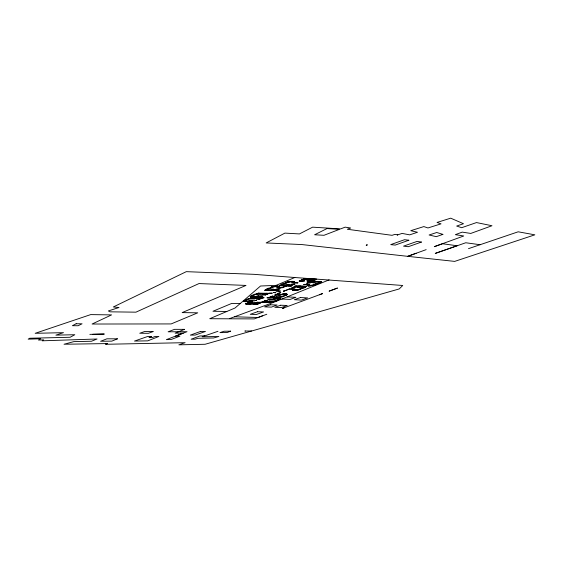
<?xml version="1.0" encoding="UTF-8"?>
<svg xmlns="http://www.w3.org/2000/svg" width="563" height="563" viewBox="0 0 563 563"><rect width="100%" height="100%" fill="white"/><g stroke="black" fill="none" stroke-linecap="round" stroke-linejoin="round"><path stroke-width="0.84" d="M280.43 298.819L279.178 299.643M250.049 296.673L252.386 295.645M307.081 285.152L307.398 285.68M275.736 292.5L275.701 292.563A4.018 0.837 -9.6 0 0 275.891 292.859L273.21 292.493M299.213 280.993L304.506 278.826L316.673 279.164M307.081 285.152C310.297 283.28 300.551 285.265 304.555 284.315M279.311 286.954L279.227 286.405L277.855 286.138M264.758 290.269L275.462 290.48L279.157 288.896L276.876 288.861L273.182 290.445M297.074 282.985L298.059 282.703L297.475 282.816M279.276 286.996C277.636 289.572 285.638 286.103 286.82 285.863L279.832 285.715M306.363 286.426L305.413 286.898M316.68 279.276L307.616 283.062L309.84 283.112L313.746 281.479M294.78 277.51L254.054 274.329L186.304 271.655L113.332 306.962L119.011 307.511L108.377 310.938L110.01 311.825L135.936 312.169L199.013 283.555L246.017 285.427L182.138 312.606L197.754 312.817L171.138 323.929L92.058 324.028L111.58 314.893L90.692 314.604L35.188 333.31L63.471 332.656L55.913 335.14L74.83 334.711L70.108 337.272L29.705 338.243L28.15 339.158L40.719 338.764L38.474 340.066L43.71 339.897L42.134 340.812L97.047 338.996L91.48 341.248L73.83 341.628L64.041 344.239L107.568 343.578L105.577 344.289L185.093 342.677L178.865 344.83L205.115 344.267L399.195 288.946L402.735 285.483L294.78 277.51L276.081 285.371L260.535 286.004L235.038 308.003L209.71 318.714L254.251 318.904L266.806 314.253M265.152 290.212L266.299 289.706L264.863 290.191M262.02 297.904L258.234 299.53L263.984 297.75M262.435 302L266.179 300.417L261.732 302.162M292.549 289.459C292.443 291.543 297.757 289.889 299.396 289.621M244.011 300.719L243.716 301.282L244.581 301.599M292.556 289.459L293.049 289.178L289.347 289.093L285.082 290.726M244.011 300.719L245.911 300.121M245.947 303.858L249.831 302.254L246.179 303.816M279.614 285.547L280.838 285.04M306.666 286.433L305.47 286.912M321.712 281.789L311.916 281.282M269.086 297.623L278.762 297.813L280.297 297.285M270.374 287.503L271.246 287.151M245.665 303.844L249.515 302.197M321.67 281.81L320.22 282.288L321.431 281.767L311.515 281.423M257.791 293.267L256.953 293.71M252.266 295.807L252.463 295.659M257.01 293.745L258.537 293.189L268.882 293.295L265.293 294.836L263.027 294.808L266.616 293.267M271.232 287.559L270.395 287.559M254.455 295.089L253.181 295.638A3.828 0.802 -9.2 0 1 252.597 295.378M257.537 293.745L256.256 294.301A1.956 0.415 -9.2 0 0 254.539 294.836M268.115 289.15L266.792 289.727A3.899 0.837 -9.4 0 1 266.215 289.431M250.444 298.291L251.935 297.757L262.154 297.82L258.663 299.305L256.425 299.291L259.916 297.799M285.779 283.013L286.243 282.809M247.966 299.586L246.728 300.121A3.758 0.774 -9.1 0 1 246.151 299.889M281.634 285.033L283.006 284.442M273.857 292.5L275.673 292.471M280.916 285.047L279.98 285.596L290.177 285.814L294.048 284.231L291.775 284.174L287.967 285.807L290.571 285.842M285.589 282.654L286.293 282.387M255.778 300.579L256.608 300.353L251.464 300.726M254.033 302.275L254.441 302.232M250.669 303.83L252.456 303.077L250.486 303.781L246.587 303.767L250.19 302.275L252.414 302.289L250.718 303.007L248.487 303M308.791 279.1L306.708 280.05L308.362 279.213L304.358 279.1L300.255 280.853L304.745 280.881C300.635 281.915 296.877 280.599 301.388 281.148L299.22 281.043M267.066 297.813L268.509 297.757M294.899 286.039L299.896 286.011M253.315 303.844L257.572 303.809M278.094 293.309L279.283 292.915A4.018 0.837 -9.6 0 0 280.824 292.633L275.406 294.956M283.421 291.057L284.998 290.656M307.124 281.092L309.2 280.212L307.56 281.043L311.494 281.141L315.618 279.41L311.177 279.375L311.789 279.185M255.321 303.788L257.017 303.07L259.212 303.077M313.232 279.361L311.255 280.198L313.492 280.254M298.657 286.166L294.871 287.763L292.647 287.721M257.509 303.795L261.126 302.31M261.422 302.317L257.748 303.858L261.563 302.317M316.047 279.361L311.789 281.148L316.307 279.311L304.344 278.995M315.59 284.589L315.498 284.294M262.14 302.141L258.15 303.872M268.657 299.382L268.98 299.242L267.819 299.6L268.875 299.361M264.483 302.099L267.939 300.656L265.75 300.642L262.302 302.085L271.866 302.204M282.886 296.004L284.174 295.462A3.716 0.76 -9.6 0 1 284.66 295.674M303.344 287.482L304.71 286.912A3.821 0.802 -9.9 0 1 305.174 287.137M285.145 295.272L284.871 295.448M300.135 289.03L300.586 288.84M284.948 295.462L286.018 295.279M276.088 300.353L277.341 299.833A3.645 0.732 -9.5 0 1 277.819 300.023M273.576 301.599L272.555 302.113M278.221 299.671L277.798 299.847L279.009 299.593A4.349 0.88 -9.5 0 0 278.671 298.418A4.349 0.88 -9.5 0 0 272.696 299.403L272.619 299.432M314.991 284.449L315.456 284.252M229.394 318.665L274.455 302.035L329.102 279.881M315.583 284.596L314.886 284.85M258.143 303.879L245.989 303.907M286.046 295.272L287.341 294.379L285.856 293.886M262.013 296.173L257.572 296.412M319.369 294.773L322.571 293.583L282.295 308.51L284.188 307.813M262.71 315.773L258.072 317.49L234.482 316.786M426.163 249.634L407.703 256.334L301.902 244.567L266.151 242.934L284.899 233.11L299.439 233.926L312.62 227.163L340.566 228.916L345.154 227.149L350.665 228.001L347.322 229.261L392.031 235.32L394.923 234.377L397.774 234.834L397.211 235.024L402.088 233.413L409.695 234.855L417.486 232.273L410.751 230.689L423.848 226.586L427.964 227.959L441.04 223.849L437.036 222.448L450.71 218.17L463.476 223.715L456.649 226.059L461.688 227.698L476.488 222.568L491.985 225.735L470.781 233.434L462.223 232.125L455.368 234.658L463.729 235.996L434.298 246.678L442.419 243.737L457.135 245.764L435.248 253.413L465.742 242.759L480.105 244.715M416.191 253.266L407.703 256.334L454.672 261.394L534.85 234.827L518.171 231.801L468.486 248.656M249.529 302.197L254.406 302.183M272.759 302.049L273.625 301.627M217.987 331.29L202.159 336.773L218.866 336.484L213.623 337.969L197.74 338.3L195.199 339.179L191.167 339.215L199.942 335.942L204.7 335.893M251.661 300.551L252.055 300.48M252.203 295.835L251.844 295.892M279.445 295.012L279.072 295.075M271.253 287.151L271.774 286.982M278.256 299.657L278.636 299.593M299.938 289.459L300.938 289.079L300.635 288.875M251.457 300.726L246.932 301.599M286.56 282.295L288.038 281.894M299.931 289.459L299.403 289.621M279.938 294.738L275.631 294.935M314.618 284.941L313.485 285.251M279.945 294.738L283.217 294.048M271.781 286.982L272.654 286.743M304.266 279.009L299.798 280.846L304.555 278.924M251.436 297.757L250.387 298.256M279.311 297.799L280.36 297.32M257.432 296.448L256.735 296.631M286.335 286.039L282.197 287.777L278.34 287.524M272.661 286.743L274.413 286.391M269.142 293.288L269.536 293.21M256.728 296.638L254.891 296.997M313.478 285.251L312.866 285.392M268.6 297.651L272.569 296.025L268.875 297.75L271.084 297.771L274.631 296.279L272.422 296.258M286.286 285.955L286.644 285.884M288.045 281.894L289.016 281.697M257.819 303.971L257.587 303.893M300.128 285.969L300.051 285.983M312.859 285.392L312.078 285.547M296.173 286.117L296.553 286.159M265.173 290.269L275.504 290.438L280.128 288.664C267.312 291.085 284.35 290.459 276.095 290.656M258.333 296.061L258.565 296.032A4.715 0.985 -9.2 0 1 252.048 297.187A4.715 0.985 -9.2 0 1 251.197 295.92L252.604 295.934A2.928 0.612 -9.2 0 0 253.132 296.722A2.928 0.612 -9.2 0 0 257.185 295.983L263.174 295.92L259.43 297.602L263.948 297.7M289.023 281.697L290.339 281.493M275.581 290.424L275.272 290.543M312.064 285.547L311.276 285.666M272.344 302.155L262.457 302.049M249.986 302.078L250.429 302.042M274.42 286.391L277.848 286.138M299.973 285.997L306.603 286.257M280.128 290.994L276.116 291.317M254.884 296.997L254.103 297.102M250.014 302.155L252.907 301.93L252.245 302.148M245.503 300.361L246.003 300.142M311.269 285.673L310.051 285.807M286.715 285.962C298.411 286.06 284.681 286.426 295.04 283.984L290.248 285.814M280.05 291.092L280.177 291.022M269.607 293.288L272.288 293.182L269.649 293.196L264.849 295.068L268.607 293.323M283.224 294.048L283.829 293.977M290.346 281.493L291.747 281.366M254.096 297.109L253.491 297.173M276.792 298.425L272.45 299.382L268.875 299.249M275.56 294.935L274.554 295.181L278.523 293.464L278.122 293.365M276.799 298.425L278.467 298.313M258.431 293.203L258.832 293.084M283.836 293.977L285.849 293.886M268.642 299.46L273.597 299.523A2.822 0.57 -9.5 0 1 277.51 298.812A2.822 0.57 -9.5 0 1 277.918 299.558L279.234 299.565A4.546 0.915 -9.5 0 0 278.579 298.362A4.546 0.915 -9.5 0 0 272.267 299.516M275.391 295.04L280.395 295.125A2.871 0.591 -9.6 0 1 284.385 294.393A2.871 0.591 -9.6 0 1 284.772 295.174L286.103 295.188A4.624 0.95 -9.6 0 0 285.49 293.935A4.624 0.95 -9.6 0 0 279.051 295.103M253.484 297.173L253.04 297.208M278.08 291.458L278.495 291.374A4.018 0.837 -9.6 0 1 280.057 291.092M246.925 301.599L246.362 301.641M283.998 291.402L283.653 291.444A4.018 0.837 -9.6 0 0 283.478 291.141L283.386 291.106M310.044 285.807L308.82 285.856M257.361 304.041L245.679 303.999M262.076 296.173L259.121 297.714L252.224 297.651M253.033 297.208L252.344 297.236M246.355 301.641L245.567 301.662M291.754 281.366L292.711 281.352M285.73 282.971L285.413 282.809M92.761 334.302L104.296 334.042L89.848 334.366M245.264 331.03L244.884 331.037L251.527 330.981M257.354 302.197L255.292 303.007L257.277 302.296L261.725 302.218M278.509 297.911L267.094 297.862M278.474 298.313L279.874 298.418M252.069 297.236L250.359 297.025M311.642 281.458L306.624 283.302L311.571 281.268L307.131 281.148M240.218 303.527L231.674 303.45L212.941 311.262L226.819 311.48M285.511 295.216L285.877 295.223A4.434 0.908 -9.6 0 0 285.575 293.992A4.434 0.908 -9.6 0 0 279.494 294.998M245.559 301.662L244.588 301.599M308.813 285.8A4.778 1.006 -10 0 1 308.376 284.428L309.72 284.463A2.963 0.626 -10 0 0 309.988 285.307A2.963 0.626 -10 0 0 314.105 284.561L315.442 284.589A4.778 1.006 -10 0 1 308.813 285.8L308.461 285.842M271.183 287.468L270.796 287.461A4.645 0.999 -9.5 0 1 277.102 286.236A4.645 0.999 -9.5 0 1 278.277 287.433M300.17 289.122L300.536 289.129A4.518 0.943 -9.8 0 1 294.4 290.304A4.518 0.943 -9.8 0 1 293.393 289.157M293.344 289.072L289.593 288.833L283.942 291.127M294.921 286.095L295.695 286.194L291.676 287.953L296.427 286.124L306.356 286.37M297.285 282.781C288.96 282.295 295.575 283.428 294.266 281.613M293.344 282.802L297.095 282.907M286.201 282.71L285.814 282.703A4.701 1.02 -9.7 0 1 292.211 281.458A4.701 1.02 -9.7 0 1 293.288 282.71M308.207 284.463L304.576 284.371M302.359 280.001L304.639 280.064L302.676 280.895L300.396 280.838M292.718 281.352L293.506 281.409M281.866 299.044L290.121 299.396L295.899 297.334L287.165 296.877M308.461 285.842L307.398 285.68M293.513 281.409L293.949 281.493M279.874 298.418L280.43 298.784M266.2 289.354A3.899 0.837 -9.4 0 1 271.31 287.756L269.987 288.333A1.999 0.429 -9.4 0 0 268.206 288.896M281.627 285.033A3.948 0.859 -9.7 0 1 281.964 283.977A3.948 0.859 -9.7 0 1 286.3 283.013L284.934 283.611A2.02 0.436 -9.7 0 0 283.09 284.202M305.195 287.271A3.821 0.802 -9.9 0 1 300.093 288.84L301.43 288.277A1.956 0.408 -9.9 0 0 303.239 287.714M320.192 282.619A3.864 0.816 -10.1 0 1 314.963 284.252L316.343 283.675A1.978 0.415 -10.1 0 0 318.201 283.09M319.735 282.274A3.864 0.816 -10.1 0 1 320.171 282.513M252.576 295.251A3.828 0.802 -9.2 0 1 257.523 293.745M246.122 299.72A3.758 0.774 -9.1 0 1 250.957 298.291L249.719 298.826A1.921 0.394 -9.1 0 0 248.065 299.333M284.688 295.842A3.716 0.76 -9.6 0 1 279.811 297.285L281.078 296.757A1.9 0.387 -9.6 0 0 282.767 296.237M277.855 300.213A3.645 0.732 -9.5 0 1 273.09 301.599M275.969 300.593A1.865 0.373 -9.5 0 1 274.322 301.085M315.379 284.554A4.574 0.964 -10 0 1 309.164 285.744A4.574 0.964 -10 0 1 308.25 284.554M251.633 300.558A4.441 0.915 -9.1 0 1 245.559 301.557A4.441 0.915 -9.1 0 1 245.004 300.368M258.135 296.117A4.518 0.943 -9.2 0 1 251.95 297.13A4.518 0.943 -9.2 0 1 251.429 295.892M256.144 298.657L257.594 298.439L256.165 298.622M258.98 302.676L260.331 302.472L258.987 302.662M262.766 294.146L264.244 293.928L262.773 294.132M266.756 301.465L268.171 301.254L266.763 301.451M273.055 289.713L274.561 289.488L273.083 289.678M273.407 297.123L274.85 296.905L273.407 297.123M287.897 285.047L289.41 284.822L287.911 285.033M297.201 287.116L298.686 286.877L297.215 287.095M303.746 279.544L305.216 279.325L303.76 279.522M310.67 280.909L312.12 280.691L310.685 280.895M312.219 282.457L313.718 282.211L312.226 282.436M247.389 303.584L248.747 303.394L247.403 303.57M76.153 323.753L72.409 325.695L78.067 325.745L82.092 323.795L76.153 323.753M327.004 228.564L314.597 234.764L323.978 235.299L339.468 229.338L327.004 228.564M258.53 293.358L256.052 294.442L261.141 294.498L263.632 293.429L258.53 293.358M268.537 289.009L265.982 290.121L271.106 290.205L273.66 289.101L268.537 289.009M251.935 297.918L249.522 298.96L254.553 299.002L256.974 297.961L251.935 297.918M283.435 284.301L280.796 285.441L285.905 285.554L288.552 284.414L283.435 284.301M250.366 303.351L249.522 303.71L251.154 303.351L250.366 303.351M307.004 279.262L306.012 279.684L307.806 279.283L307.004 279.262M151.377 336.568L148.984 337.582L152.158 337.617L154.811 336.568L158.865 336.477L147.752 340.861L134.501 341.065L147.415 336.575L151.377 336.568M257.446 302.366L256.594 302.725L258.227 302.373L257.446 302.366M309.087 280.55L308.102 280.965L309.882 280.571L309.087 280.55M276.433 296.574L273.97 297.609L278.819 297.651L281.289 296.624L276.433 296.574M300.649 286.419L298.024 287.524L302.922 287.616L305.554 286.518L300.649 286.419M269.726 300.931L267.326 301.93L272.126 301.958L274.526 300.959L269.726 300.931M315.716 281.746L313 282.879L317.884 282.999L320.6 281.866L315.716 281.746M184.509 329.355L175.086 333.19L183.292 333.127L166.388 339.63L171.208 339.482L179.935 336.139L175.346 336.188L187.015 331.691L168.14 331.804L174.516 329.341L184.509 329.355M117.442 338.835L111.826 341.129L100.622 341.277L106.935 338.799L117.442 338.835M337.392 288.087L329.186 291.127L337.392 288.087M230.661 331.178L227.016 332.557L219.971 332.62L224.095 331.234L230.661 331.178M153.073 331.593L148.393 333.303L139.765 333.247L144.698 331.501L153.073 331.593M270.346 304.773L264.596 306.877L271.373 307.116L277.123 305.026L270.346 304.773M257.523 311.726L250.282 314.33L256.32 314.52L263.561 311.937L257.523 311.726M408.829 240.232L395.219 245.088L390.708 244.624L404.551 239.697L408.829 240.232M200.351 331.523L190.336 335.112L195.227 335.062L205.446 331.459L200.351 331.523M280.726 305.216L274.793 307.335L281.317 307.595L287.243 305.491L280.726 305.216M300.445 297.553L294.365 299.699L301.416 300.1L307.63 297.911L300.445 297.553M421.42 242.069L408.252 246.714L403.516 246.151L417.049 241.421L421.42 242.069M442.877 234.37L436.29 236.671L429.09 234.996L436.74 232.498L442.877 234.37M366.604 245.123L366.189 245.271L367.386 244.856L366.604 245.123M246.165 300.41L244.778 300.403A4.631 0.95 -9.1 0 0 245.665 301.613A4.631 0.95 -9.1 0 0 252.062 300.445L250.69 300.438A2.878 0.591 -9.1 0 1 246.714 301.163A2.878 0.591 -9.1 0 1 246.165 300.41M272.14 287.447L270.719 287.419A4.849 1.042 -9.5 0 1 277.46 286.18A4.849 1.042 -9.5 0 1 278.171 287.559L276.764 287.531A3.012 0.647 -9.5 0 0 276.32 286.68A3.012 0.647 -9.5 0 0 272.14 287.447M294.857 289.065L293.506 289.037A4.722 0.985 -9.8 0 0 294.048 290.353A4.722 0.985 -9.8 0 0 300.6 289.164L299.263 289.143A2.928 0.612 -9.8 0 1 295.195 289.882A2.928 0.612 -9.8 0 1 294.857 289.065M287.158 282.696L285.744 282.661A4.905 1.07 -9.7 0 1 292.577 281.409A4.905 1.07 -9.7 0 1 293.168 282.837L291.768 282.802A3.047 0.662 -9.7 0 0 291.395 281.915A3.047 0.662 -9.7 0 0 287.158 282.696"/></g></svg>
